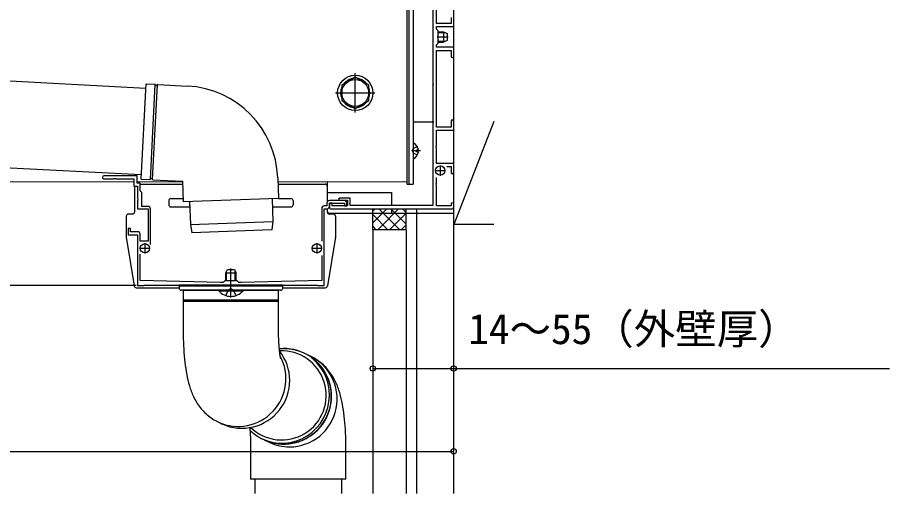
# Model space of a CAD drawing. Units: millimetres, scale not verified. Extents: x -1050 to 1050, y -1566 to 1557.
# Drawn here: x -95.5 to 325.3, y 593.5 to 823.2 of the extents above; entities that cross this region are included whole.
import ezdxf
from ezdxf.enums import TextEntityAlignment as Align

# ---------------------------------------------------------------- set-up
doc = ezdxf.new("R2010")
doc.units = ezdxf.units.MM
doc.header["$LTSCALE"] = 8
for name, color, linetype in [('0-3_YKK_11', 7, 'Continuous'), ('0-5_YKK_13', 4, 'Continuous'), ('0-6_YKK_D', 6, 'Continuous'), ('0-8_YSS_K', 3, 'Continuous')]:
    doc.layers.add(name, color=color, linetype=linetype)
doc.layers.add('0-4_YKK_12', color=2, linetype='Continuous', lineweight=18)
doc.styles.add('ＭＳ ゴシック', font='')
doc.styles.get('ＭＳ ゴシック').set_extended_font_data('MS Gothic')

msp = doc.modelspace()

# ---------------------------------------------------------------- linework, layer by layer
at = {"layer": '0-3_YKK_11'}
for p, q in [((106, 749.301), (111, 749.301)), ((108.5, 751.801), (108.5, 746.801)), ((62, 734.801), (55, 734.801)), ((115, 731.801), (115, 733.201)), ((-31.3, 713.604), (-31.3, 730.801)), ((51.3, 731.101), (51.3, 715.2)), ((56, 730.801), (114, 730.801)), ((-36.5, 711.801), (-31.5, 711.801)), ((-34, 714.301), (-34, 709.301)), ((46.5, 711.801), (51.5, 711.801)), ((49, 714.301), (49, 709.301))]:
    msp.add_line(p, q, dxfattribs=at)
for points in [[(105, 860.343), (105, 791.26), (105.12, 791.076), (105.12, 790.527), (105, 790.343), (105, 773.26), (105.12, 773.076), (105.12, 772.527), (105, 772.343), (105, 753.26), (105.12, 753.076), (105.12, 752.527), (105, 752.343), (105, 732.501), (65, 732.501), (65, 736.001), (60, 736.001), (59.5, 735.501), (60, 735.001), (63.8, 735.001), (63.8, 732.301), (56.4, 732.301), (56.4, 733.601), (55, 733.601), (55, 731.801)], [(113.8, 823.201), (113.8, 820.301), (106.7, 820.301), (106.7, 831.139)], [(115, 804.401), (115, 808.801), (106.7, 808.801), (106.7, 810.001), (107.5, 810.801), (107.5, 813.343), (107.38, 813.527), (107.38, 814.076), (107.5, 814.26), (107.5, 816.801), (106.7, 817.601), (106.7, 818.801), (115, 818.801), (115, 823.201)], [(113.8, 773.201), (113.8, 770.301), (106.7, 770.301), (106.7, 807.301), (113.8, 807.301), (113.8, 804.401)], [(115, 748.401), (115, 752.801), (106.7, 752.801), (106.7, 760.343), (106.58, 760.527), (106.58, 761.076), (106.7, 761.26), (106.7, 768.801), (115, 768.801), (115, 773.201)], [(111.773, 751.301), (113.8, 751.301), (113.8, 748.401)], [(-32.5, 732.001), (-35.5, 732.001), (-35.5, 738.801), (-36.3, 739.601), (-36.3, 743.301), (-37.8, 743.301), (-37.8, 746.801), (-53.75, 746.801)], [(-53.75, 745.301), (-48.958, 745.301), (-48.775, 745.421), (-48.225, 745.421), (-48.042, 745.301), (-39.3, 745.301), (-39.3, 741.801), (-37.5, 741.801), (-37.5, 735.76), (-37.38, 735.576), (-37.38, 735.027), (-37.5, 734.843), (-37.5, 730.801), (-32.5, 730.801), (-32.5, 715.301), (-36.3, 715.301), (-36.3, 718.601)], [(113.8, 733.201), (113.8, 732.301), (106.7, 732.301), (106.7, 742.343), (106.58, 742.527), (106.58, 743.076), (106.7, 743.26), (106.7, 745.944)], [(53.8, 733.601), (53.8, 732.301), (52.5, 732.301)], [(55, 732.001), (55, 733.601), (62.3, 733.601), (62.3, 732.301), (63.5, 732.301), (63.5, 733.301)], [(-37.5, 719.801), (-41, 719.801), (-41, 721.301), (-42, 721.301), (-42, 718.301), (-37.5, 718.301), (-37.5, 693.801), (-34.5, 693.801), (-34.2, 694.101), (7.042, 694.101), (7.225, 694.221), (7.775, 694.221), (7.958, 694.101), (49.2, 694.101), (49.5, 693.801), (52.5, 693.801), (52.5, 730.801), (53.8, 730.801)], [(51.3, 708.403), (51.3, 696.301), (12.496, 695.301), (11.3, 695.301), (10.5, 696.101), (4.5, 696.101), (3.7, 695.301), (2.504, 695.301), (-36.3, 696.301), (-36.3, 708.929)]]:
    msp.add_lwpolyline(points, dxfattribs=at)
for centre, radius, start, end in [((114.4, 804.401), 0.6, 180.00001, 269.99999), ((114.4, 804.401), 0.6, 270.00001, 359.99999), ((114.4, 773.201), 0.6, 90.00001, 179.99999), ((114.4, 773.201), 0.6, 0.00001, 89.99999), ((-53.75, 746.051), 0.75, 90.00001, 179.99999), ((-53.75, 746.051), 0.75, 180.00001, 269.99999), ((114.4, 748.401), 0.6, 180.00001, 269.99999), ((114.4, 748.401), 0.6, 270.00001, 359.99999), ((52.5, 731.101), 1.2, 90.00001, 179.99999), ((55, 733.601), 1.2, 90.00001, 179.99999), ((62, 733.301), 1.5, 0.00001, 89.99999), ((114.4, 733.201), 0.6, 90.00001, 179.99999), ((114.4, 733.201), 0.6, 0.00001, 89.99999), ((-32.5, 730.801), 1.2, 0.00001, 89.99999), ((53.8, 732.001), 1.2, 270.00001, 359.99999), ((56, 731.801), 1, 180.00001, 269.99999), ((114, 731.801), 1, 270.00001, 359.99999), ((-37.5, 718.601), 1.2, 0.00001, 89.99999)]:
    msp.add_arc(centre, radius, start, end, dxfattribs=at)
at = {"layer": '0-4_YKK_12'}
for p, q in [((92.5, 743.801), (92.5, 908.801)), ((-437.5, 743.801), (-39.3, 743.801)), ((-37.8, 743.801), (-15.875, 743.801)), ((30.153, 743.801), (92.5, 743.801))]:
    msp.add_line(p, q, dxfattribs=at)
at = {"layer": '0-5_YKK_13'}
for p, q in [((93.5, 742.801), (93.5, 915.801)), ((93.5, 742.801), (93.5, 914.801)), ((95.5, 914.801), (95.5, 742.801)), ((107.2, 813.801), (112.3, 813.801)), ((107.5, 816.301), (110.1, 816.301)), ((107.5, 815.868), (111.02, 815.868)), ((110.1, 816.301), (111.8, 815.501)), ((110.1, 816.301), (110.1, 811.301)), ((111.8, 815.501), (111.8, 812.101)), ((107.5, 811.734), (111.02, 811.734)), ((107.5, 811.301), (110.1, 811.301)), ((111.8, 812.101), (110.1, 811.301)), ((-303.182, 803.285), (-33.558, 789.155)), ((67.5, 777.301), (67.5, 796.301)), ((-35.861, 745.215), (-33.453, 791.152)), ((-33.453, 791.152), (-29.13, 790.926)), ((-31.362, 745.076), (-28.965, 790.821)), ((-30.363, 745.023), (-27.966, 790.769)), ((-27.79, 790.855), (-13.481, 790.106)), ((58, 786.801), (77, 786.801)), ((95.5, 772.801), (105, 772.801)), ((95.5, 762.397), (95.5, 755.206)), ((-35.756, 747.213), (-306.845, 761.42)), ((95.042, 758.801), (95.651, 759.946)), ((95.042, 758.801), (95.651, 757.656)), ((99, 758.801), (95.5, 758.801)), ((97.466, 760.851), (95.651, 759.946)), ((97.466, 756.751), (95.651, 757.656)), ((97.978, 759.226), (97.1, 759.226)), ((-35.861, 745.215), (-31.538, 744.989)), ((-30.198, 744.919), (-15.888, 744.169)), ((30.084, 745.774), (30.433, 735.78)), ((-39, 741.801), (-39, 729.301)), ((-36.3, 742.801), (-15.84, 742.801)), ((-15.888, 744.169), (-15.539, 734.175)), ((30.188, 742.801), (53, 742.801)), ((54, 743.801), (54, 734.265)), ((54, 741.801), (54, 734.265)), ((92.5, 742.801), (93.5, 742.801)), ((93.5, 742.801), (95.5, 742.801)), ((-22.5, 734.801), (-22.5, 732.801)), ((-21.5, 735.801), (-15.596, 735.801)), ((-12.541, 734.279), (-12.057, 723.29)), ((27.435, 735.675), (27.719, 724.679)), ((30.432, 735.801), (36.5, 735.801)), ((37.5, 734.801), (37.5, 732.801)), ((-40, 728.301), (-42, 728.301)), ((-21.5, 731.801), (-12.432, 731.801)), ((27.535, 731.801), (36.5, 731.801)), ((54, 730.818), (54, 729.301)), ((54, 730.818), (54, 729.801)), ((57, 728.301), (55, 728.301)), ((85, 730.801), (85, 728.801)), ((-43, 727.301), (-43, 717.383)), ((-12.057, 723.29), (27.719, 724.679)), ((27.719, 724.679), (27.258, 720.66)), ((58, 727.301), (58, 717.383)), ((-12.057, 723.29), (-11.318, 719.313)), ((27.258, 720.66), (-11.318, 719.313)), ((-42.987, 717.221), (-39.137, 693.64)), ((57.987, 717.221), (54.137, 693.64)), ((5, 699.901), (5.8, 701.601)), ((5, 696.101), (5, 699.901)), ((5, 699.901), (10, 699.901)), ((5.433, 696.101), (5.433, 700.822)), ((5.8, 701.601), (9.2, 701.601)), ((7.5, 688.101), (7.5, 702.101)), ((9.2, 701.601), (10, 699.901)), ((9.567, 696.101), (9.567, 700.822)), ((10, 696.101), (10, 699.901)), ((-38.15, 692.801), (-17.5, 692.801)), ((-17.5, 694.101), (-17.5, 692.601)), ((32.5, 694.101), (-17.5, 694.101)), ((32.5, 693.601), (-17.5, 693.601)), ((7.5, 691.601), (-16.5, 691.601)), ((-15.5, 691.601), (-15.5, 686.851)), ((-15.5, 691.601), (30.105, 691.601)), ((13.4, 691.601), (1.6, 691.601)), ((1.6, 691.354), (1.6, 691.601)), ((1.6, 691.354), (13.4, 691.354)), ((5, 689.019), (6.355, 691.736)), ((7.5, 692.345), (6.355, 691.736)), ((7.5, 692.345), (8.645, 691.736)), ((31.5, 691.601), (7.5, 691.601)), ((10, 689.019), (8.645, 691.736)), ((13.4, 691.354), (13.4, 691.601)), ((30.105, 691.601), (30.5, 691.601)), ((30.5, 686.851), (30.5, 691.601)), ((32.5, 692.601), (32.5, 694.101)), ((32.5, 692.801), (53.15, 692.801)), ((30.5, 686.851), (-15.5, 686.851)), ((-15.5, 686.351), (-15.5, 671.601)), ((-15.5, 686.351), (30.105, 686.351)), ((30.105, 686.351), (30.5, 686.351)), ((30.5, 671.601), (30.5, 686.351)), ((1.527, 627.905), (3.366, 627.033)), ((23.564, 619.403), (26.277, 618.117)), ((17.003, 615.989), (17.003, 600.489)), ((63.003, 600.489), (63.003, 615.989)), ((63.003, 600.489), (17.003, 600.489)), ((19, 600.489), (19, 593.472)), ((61, 593.472), (61, 600.489))]:
    msp.add_line(p, q, dxfattribs=at)
for points in [[(55, 728.801), (115, 728.801), (115, 936.801)], [(92.5, 742.801), (92.5, 915.801), (93.5, 915.801)], [(95.5, 892.801), (105, 892.801), (105, 772.801)], [(97.978, 758.376), (97.1, 758.376), (97.1, 759.226)], [(54, 738.801), (85, 738.801), (85, 732.501)], [(30.433, 735.78), (7.447, 734.977), (-15.539, 734.175)], [(-15.5, 671.601), (-15.49, 669.899), (-15.461, 668.201), (-15.412, 666.513), (-15.343, 664.838), (-15.255, 663.182), (-15.147, 661.548), (-15.02, 659.94), (-14.874, 658.361), (-14.707, 656.813), (-14.521, 655.298), (-14.314, 653.816), (-14.086, 652.366), (-13.834, 650.949), (-13.558, 649.56), (-13.254, 648.196), (-12.918, 646.852), (-12.545, 645.522), (-12.128, 644.2), (-11.901, 643.54), (-11.661, 642.88), (-11.406, 642.22), (-11.134, 641.559), (-10.845, 640.897), (-10.539, 640.235), (-10.213, 639.573), (-9.866, 638.912), (-9.499, 638.252), (-9.11, 637.596), (-8.7, 636.944), (-8.266, 636.298), (-7.81, 635.659), (-7.332, 635.029), (-6.831, 634.409), (-6.308, 633.801), (-5.762, 633.207), (-5.195, 632.627), (-4.607, 632.064), (-3.998, 631.519), (-3.369, 630.991)], [(31.553, 658.613), (31.558, 658.597), (31.556, 658.606), (31.549, 658.636), (31.536, 658.682), (31.506, 658.807), (31.471, 658.96), (31.433, 659.145), (31.389, 659.367), (31.341, 659.624), (31.291, 659.912), (31.24, 660.226), (31.188, 660.565), (31.136, 660.928), (31.084, 661.312), (31.033, 661.716), (30.983, 662.139), (30.889, 663.035), (30.802, 663.988), (30.724, 664.989), (30.657, 666.032), (30.601, 667.107), (30.557, 668.208), (30.525, 669.329), (30.502, 671.602)], [(22.569, 619.881), (25.111, 618.854), (27.849, 618.138), (30.659, 617.777), (33.498, 617.777), (36.32, 618.138), (39.081, 618.854), (41.738, 619.913), (44.248, 621.299), (46.572, 622.99), (48.673, 624.96), (50.518, 627.177), (52.079, 629.606), (53.329, 632.21), (54.251, 634.946), (54.828, 637.773), (55.053, 640.645), (54.921, 643.516), (54.435, 646.343), (53.602, 649.079), (52.435, 651.683), (50.953, 654.112), (49.18, 656.329), (47.142, 658.299), (46.397, 658.905)], [(50.871, 656.599), (50.224, 657.108), (49.559, 657.597), (48.875, 658.063), (48.172, 658.502), (47.45, 658.913), (45.976, 659.686)], [(63.003, 615.989), (62.993, 617.691), (62.964, 619.389), (62.914, 621.078), (62.845, 622.752), (62.757, 624.408), (62.65, 626.042), (62.523, 627.65), (62.376, 629.229), (62.21, 630.777), (62.024, 632.293), (61.817, 633.775), (61.588, 635.224), (61.337, 636.642), (61.061, 638.03), (60.756, 639.394), (60.42, 640.738), (60.047, 642.068), (59.631, 643.39), (59.404, 644.05), (59.164, 644.71), (58.908, 645.371), (58.637, 646.032), (58.348, 646.693), (58.041, 647.355), (57.715, 648.018), (57.369, 648.679), (57.002, 649.338), (56.613, 649.994), (56.202, 650.646), (55.769, 651.293), (55.313, 651.932), (54.835, 652.562), (54.333, 653.181), (53.81, 653.789), (53.265, 654.384), (52.698, 654.963), (52.109, 655.526), (51.5, 656.072), (50.871, 656.599)], [(-3.369, 630.991), (-2.721, 630.483), (-2.056, 629.994), (-1.372, 629.528), (-0.669, 629.089), (0.052, 628.678), (1.527, 627.905)], [(16.653, 625.32), (16.714, 624.175), (16.776, 623.03), (16.836, 621.883), (16.891, 620.729), (16.939, 619.564), (16.975, 618.384), (16.993, 617.191), (17, 615.987)]]:
    msp.add_lwpolyline(points, dxfattribs=at)
msp.add_lwpolyline([(67.5, 794.307), (61, 790.554), (61, 783.049), (67.5, 779.296), (74, 783.049), (74, 790.554)], close=True, dxfattribs=at)
for centre, radius in [((67.5, 786.801), 8.5), ((67.5, 786.801), 6.5), ((108.5, 749.301), 2.25), ((-34, 711.801), 2.25), ((49, 711.801), 2.25)]:
    msp.add_circle(centre, radius, dxfattribs=at)
for centre, radius, start, end in [((67.5, 786.801), 7.05, 97.21814, 142.78186), ((67.5, 786.801), 7.05, 37.21814, 82.78186), ((-29.141, 790.726), 0.2, 13.60155, 87), ((-28.46, 790.891), 0.5, 193.60155, 340.39845), ((-27.801, 790.656), 0.2, 87, 160.39845), ((-15.888, 744.169), 46, 2, 87), ((67.5, 786.801), 7.05, 157.21814, 202.78186), ((67.5, 786.801), 7.05, 337.21814, 22.78186), ((67.5, 786.801), 7.05, 217.21814, 262.78186), ((67.5, 786.801), 7.05, 277.21814, 322.78186), ((95.654, 762.397), 0.154, 62.71904, 180), ((93.8, 758.801), 4.2, 5.80773, 62.71904), ((93.8, 758.801), 4.2, 297.28096, 354.19227), ((95.654, 755.206), 0.154, 180, 297.28096), ((-31.527, 745.188), 0.2, 267, 340.39845), ((-30.868, 744.954), 0.5, 13.60155, 160.39845), ((-30.187, 745.118), 0.2, 193.60155, 267), ((53, 741.801), 1, 0, 90), ((-21.5, 734.801), 1, 90, 180), ((-21.5, 732.801), 1, 180, 270), ((36.5, 734.801), 1, 0, 90), ((36.5, 732.801), 1, 270, 0), ((-42, 727.301), 1, 90, 180), ((-40, 729.301), 1, 270, 360), ((55, 729.801), 1, 180, 270), ((55, 729.301), 1, 180, 270), ((57, 727.301), 1, 360, 90), ((-42, 717.383), 1, 180, 189.2726), ((57, 717.383), 1, 350.7274, 360), ((-38.15, 693.801), 1, 189.2726, 270), ((-16.5, 692.601), 1, 180, 270), ((7.5, 696.301), 7.7, 219.98312, 320.01688), ((31.5, 692.601), 1, 270, 0), ((53.15, 693.801), 1, 270, 350.7274), ((-15.5, 686.601), 0.25, 270, 90), ((30.5, 686.601), 0.25, 90, 270), ((12.831, 648.06), 23.058, 245.76559, 38.14355), ((31.994, 640.845), 21.503, 225.95441, 92.74847), ((33.036, 640.397), 23.032, 245.71754, 95.41883), ((33.348, 640.705), 22.583, 358.79644, 96.28276), ((10.99, 648.93), 23.056, 245.65799, 28.22398), ((35.697, 639.046), 23.058, 270.1488, 67.3002), ((32.963, 640.357), 22.964, 224.97023, 359.68511), ((35.744, 638.109), 22.12, 244.66039, 270.03274)]:
    msp.add_arc(centre, radius, start, end, dxfattribs=at)
at = {"layer": '0-6_YKK_D'}
for p, q in [((-38.2, 693.801), (-587, 693.801)), ((-450, 613.801), (115, 613.801))]:
    msp.add_line(p, q, dxfattribs=at)
msp.add_lwpolyline([(76, 653.801), (115, 653.801), (325.327, 653.801)], dxfattribs=at)
for centre in [(76, 653.801), (115, 653.801), (115, 613.801)]:
    msp.add_circle(centre, 1.275, dxfattribs=at)
at = {"layer": '0-8_YSS_K'}
for p, q in [((115, 593.472), (115, 993.301)), ((134.319, 772.978), (115, 723.301)), ((76, 729.753), (77.048, 730.801)), ((76, 724.096), (82.705, 730.801)), ((83.283, 720.801), (76, 728.084)), ((78.362, 720.801), (88.362, 730.801)), ((88.94, 720.801), (78.94, 730.801)), ((84.019, 720.801), (92, 728.783)), ((92, 723.398), (84.597, 730.801)), ((92, 729.055), (90.254, 730.801)), ((92, 720.801), (92, 730.801)), ((97, 730.801), (97, 593.472)), ((77.626, 720.801), (76, 722.428)), ((76, 720.801), (76, 593.472)), ((89.676, 720.801), (92, 723.126)), ((92, 720.801), (92, 593.472))]:
    msp.add_line(p, q, dxfattribs=at)
for points in [[(134.319, 723.301), (115, 723.301), (115, 993.301)], [(92, 720.801), (76, 720.801), (76, 730.801)]]:
    msp.add_lwpolyline(points, dxfattribs=at)

# ---------------------------------------------------------------- texts
at = {"layer": '0-6_YKK_D', "style": 'ＭＳ ゴシック'}
msp.add_text('14～55（外壁厚）', height=14.66, dxfattribs=at).set_placement((122.032, 661.188), align=Align.BOTTOM_LEFT)

doc.saveas('drawing.dxf')
